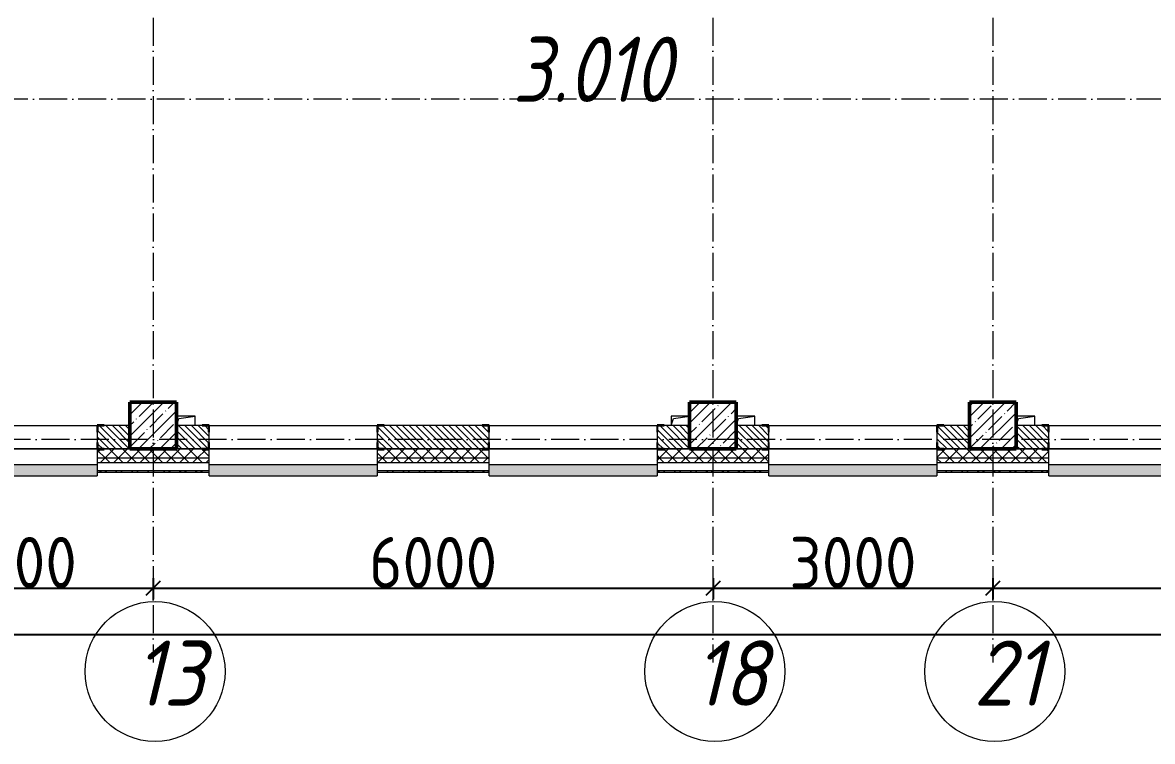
# Model space of a CAD drawing. Header units: millimetres. Extents: x -12989 to 629078, y -109036 to 555275.
# Drawn here: x 543060 to 555170, y -38472 to -30762 of the extents above; entities that cross this region are included whole.
import ezdxf

# ---------------------------------------------------------------- set-up
doc = ezdxf.new("R2010")
doc.units = ezdxf.units.MM
doc.linetypes.add('50_200_ШТРИХ_1Т_ш5_п1_п1_', pattern=[700, 500, -100, 0, -100])
for name, color, linetype, lineweight in [('A-____-____-DIMS', 7, 'Continuous', 9), ('A-GENM-____-MCUT', 7, 'Continuous', 25), ('A-GENM-____-OTLN', 7, 'Continuous', 9), ('A-GENM-____-OTLN-1', 7, 'Continuous', 25), ('A-GLAZ-____-OTLN', 7, 'Continuous', 9), ('A-WALL-____-MCUT', 7, 'Continuous', 13), ('A-WALL-____-MCUT-1', 7, 'Continuous', 9), ('A-WALL-____-OTLN', 7, 'Continuous', 9), ('A-WALL-____-PATT-1', 7, 'Continuous', 9), ('A-WALL-FNSH-MCUT-1', 7, 'Continuous', 9), ('S-COLS-____-MCUT', 7, 'Continuous', 50), ('S-COLS-____-OTLN', 7, 'Continuous', 9), ('S-GRID-____-IDEN', 7, 'Continuous', 9), ('S-GRID-____-OTLN-1', 7, '50_200_ШТРИХ_1Т_ш5_п1_п1_', 9), ('Марки помещений', 7, 'Continuous', 9)]:
    doc.layers.add(name, color=color, linetype=linetype, lineweight=lineweight)
doc.layers.add('A-GLAZ-____-OTLN-1', color=7, linetype='Continuous', lineweight=9, true_color=0xc0c0c0)
doc.styles.add('ISOCPEUR_I_2', font='isocpeui.ttf', dxfattribs={"width": 0.85, "height": 2.3})
doc.styles.add('ISOCPEUR_I_9', font='isocpeui.ttf', dxfattribs={"width": 0.9, "height": 250})
doc.styles.add('СПДС', font='isocpeur.ttf', dxfattribs={"width": 0.9})
doc.dimstyles.new('ISO-2_5_0_9К_БОЛЬШОЙ_ОСИ', dxfattribs={"dimscale": 304.8, "dimtxt": 248.995294, "dimasz": 0.492126, "dimexe": 0.393701, "dimexo": 0, "dimgap": 0, "dimtad": 1, "dimdec": 0, "dimzin": 0, "dimdsep": 46, "dimtxsty": 'ISOCPEUR_I_9', "dimblk1": 'OBLIQUE', "dimblk2": 'OBLIQUE', "dimsah": 1, "dimcen": 0.09, "dimdle": 0.393701, "dimazin": 0, "dimtfac": 1, "dimtdec": 4, "dimtix": 1, "dimtmove": 0, "dimatfit": 3, "dimfxl": 1, "dimtvp": 1, "dimtolj": 1, "dimtzin": 0, "dimarcsym": 2})
pattern_1 = [(45, (523510.01, -90515.61), (-70.71068, 70.71068), []), (135, (523510.01, -90515.61), (-70.71068, -70.71068), [])]
pattern_2 = [(135, (523510.01, -90515.614), (-35.35534, -35.35534), [])]

# ---------------------------------------------------------------- blocks, each defined once
blk = doc.blocks.new('BSC_Колонна _Прямоугольная - 500х500-25642906-АР1_План отверстий 3 этажа в осях 1-64_Ю-ЯЯ')
at = {"layer": 'S-COLS-____-OTLN'}
h = blk.add_hatch(dxfattribs=at)
h.set_pattern_fill('FP_19', color=256, style=0, pattern_type=2)
h.set_pattern_definition([(45, (-26950, -55431.04), (-114.04925, 114.04925), []), (45, (-26835.95, -55431.04), (-114.04925, 114.04925), [201.613, -40.323, 3.353, -36.97])])
h.paths.add_polyline_path([(-250, -250), (250, -250), (250, 250), (-250, 250), (-250, 178)], flags=0)
at = {"layer": 'S-COLS-____-MCUT'}
for p, q in [((250, 250), (-250, 250)), ((-250, 250), (-250, -250)), ((250, -250), (250, 250)), ((-250, -250), (250, -250))]:
    blk.add_line(p, q, dxfattribs=at)
blk = doc.blocks.new('BSC_Колонна _Прямоугольная - 500х500-V48-АР1_План отверстий 3 этажа в осях 1-64_Ю-ЯЯ')
at = {"layer": 'S-COLS-____-OTLN'}
h = blk.add_hatch(dxfattribs=at)
h.set_pattern_fill('FP_56', color=256, style=0, pattern_type=2)
h.set_pattern_definition([(45, (-29950, -55431.04), (-114.04925, 114.04925), []), (45, (-29835.95, -55431.04), (-114.04925, 114.04925), [201.613, -40.323, 3.353, -36.97])])
h.paths.add_polyline_path([(-250, -250), (250, -250), (250, 250), (-250, 250)], flags=0)
at = {"layer": 'S-COLS-____-MCUT'}
for p, q in [((250, 250), (-250, 250)), ((-250, 250), (-250, -250)), ((250, -250), (250, 250)), ((-250, -250), (250, -250))]:
    blk.add_line(p, q, dxfattribs=at)
blk = doc.blocks.new('BSC_Колонна _Прямоугольная - 500х500-V50-АР1_План отверстий 3 этажа в осях 1-64_Ю-ЯЯ')
at = {"layer": 'S-COLS-____-OTLN'}
h = blk.add_hatch(dxfattribs=at)
h.set_pattern_fill('FP_58', color=256, style=0, pattern_type=2)
h.set_pattern_definition([(45, (-20950, -55431.04), (-114.04925, 114.04925), []), (45, (-20835.95, -55431.04), (-114.04925, 114.04925), [201.613, -40.323, 3.353, -36.97])])
h.paths.add_polyline_path([(-250, -250), (250, -250), (250, 250), (-250, 250)], flags=0)
at = {"layer": 'S-COLS-____-MCUT'}
for p, q in [((250, 250), (-250, 250)), ((-250, 250), (-250, -250)), ((250, -250), (250, 250)), ((-250, -250), (250, -250))]:
    blk.add_line(p, q, dxfattribs=at)
blk = doc.blocks.new('Фахверк_СКБ_Уголок - 250_2700-27497298-АР1_План отверстий 3 этажа в осях 1-64_Ю-ЯЯ')
at = {"layer": 'A-GENM-____-MCUT'}
for p, q in [((200, 181), (125, 181)), ((125, 181), (125, 106)), ((131, 106), (131, 175)), ((131, 175), (200, 175)), ((200, 175), (200, 181)), ((125, 106), (131, 106)), ((131, -6), (125, -6)), ((125, -6), (125, -81)), ((125, -81), (200, -81)), ((131, -75), (131, -6)), ((200, -75), (131, -75)), ((200, -81), (200, -75))]:
    blk.add_line(p, q, dxfattribs=at)
blk = doc.blocks.new('AR_Отверстие прямоугольное _в плите_ - AR_Отверстие прямоугольное _в плите_-V178-АР1_План отверстий 3 этажа в осях 1-64_Ю-ЯЯ')
at = {"layer": 'A-GENM-____-OTLN'}
for p, q in [((100, 50), (-100, 50)), ((-100, -50), (-75, 25)), ((-75, 25), (100, 50)), ((100, -50), (100, 50))]:
    blk.add_line(p, q, dxfattribs=at)
blk = doc.blocks.new('AR_Отверстие прямоугольное _в плите_ - AR_Отверстие прямоугольное _в плите_-V185-АР1_План отверстий 3 этажа в осях 1-64_Ю-ЯЯ')
at = {"layer": 'A-GENM-____-OTLN'}
for p, q in [((100, 50), (-100, 50)), ((-100, 50), (-100, -50)), ((-100, -50), (-75, 25)), ((-75, 25), (100, 50))]:
    blk.add_line(p, q, dxfattribs=at)
blk = doc.blocks.new('Отлив_СКБ - Отлив витража_120_НВФ-31885687-АР1_План отверстий 3 этажа в осях 1-64_Ю-ЯЯ')
at = {"layer": 'A-GLAZ-____-OTLN-1'}
for points in [[(0, -2), (1800, -2), (1800, 0), (0, 0)], [(945, -120), (1800, -120), (1800, -2), (0, -2), (0, -120), (878, -120)]]:
    blk.add_hatch(color=256, dxfattribs=at).paths.add_polyline_path(points, flags=0)
at = {"layer": 'A-GLAZ-____-OTLN'}
for p, q in [((0, 0), (1800, 0)), ((1800, -2), (0, -2)), ((0, -120), (0, -83)), ((0, -120), (1800, -120)), ((1800, -83), (1800, -120))]:
    blk.add_line(p, q, dxfattribs=at)
blk = doc.blocks.new('Ось сетки - Круг_Ø6_00__ISO-2_5_0_9K_-25732049-АР1_План отверстий 3 этажа в осях 1-64_Ю-ЯЯ')
at = {"layer": 'S-GRID-____-IDEN'}
blk.add_circle((0, 0), 3, dxfattribs=at)
blk = doc.blocks.new('_Oblique')
at = {"color": 0, "linetype": 'ByBlock', "lineweight": -2}
blk.add_line((-0.5, -0.5), (0.5, 0.5), dxfattribs=at)
blk = doc.blocks.new('*D2963')
at = {"layer": 'A-____-____-DIMS', "color": 0, "lineweight": -2, "transparency": 16777216}
for p, q in [((301601, -33175), (304841, -33175)), ((301721, -33069), (301721, -33295)), ((304721, -33069), (304721, -33295))]:
    blk.add_line(p, q, dxfattribs=at)
at = {"layer": 'Defpoints', "color": 0, "transparency": 16777216}
for p in [(301721, -33069), (304721, -33069), (304721, -33175)]:
    blk.add_point(p, dxfattribs=at)
at = {"layer": 'A-____-____-DIMS', "color": 0, "lineweight": -2, "transparency": 16777216, "xscale": 150, "yscale": 150, "zscale": 150, "rotation": 180}
blk.add_blockref('_Oblique', (301721, -33175), dxfattribs=at)
at = {"layer": 'A-____-____-DIMS', "color": 0, "lineweight": -2, "transparency": 16777216, "xscale": 150, "yscale": 150, "zscale": 150}
blk.add_blockref('_Oblique', (304721, -33175), dxfattribs=at)
at = {"layer": 'A-____-____-DIMS', "color": 0, "transparency": 16777216, "insert": (303221, -32901), "char_height": 548.6, "attachment_point": 5, "style": 'СПДС'}
blk.add_mtext('\\A1;3000', dxfattribs=at)
blk = doc.blocks.new('*D2964')
at = {"layer": 'A-____-____-DIMS', "color": 0, "lineweight": -2, "transparency": 16777216}
for p, q in [((304601, -33175), (310841, -33175)), ((304721, -33069), (304721, -33295)), ((310721, -33069), (310721, -33295))]:
    blk.add_line(p, q, dxfattribs=at)
at = {"layer": 'Defpoints', "color": 0, "transparency": 16777216}
for p in [(304721, -33069), (310721, -33069), (310721, -33175)]:
    blk.add_point(p, dxfattribs=at)
at = {"layer": 'A-____-____-DIMS', "color": 0, "lineweight": -2, "transparency": 16777216, "xscale": 150, "yscale": 150, "zscale": 150, "rotation": 180}
blk.add_blockref('_Oblique', (304721, -33175), dxfattribs=at)
at = {"layer": 'A-____-____-DIMS', "color": 0, "lineweight": -2, "transparency": 16777216, "xscale": 150, "yscale": 150, "zscale": 150}
blk.add_blockref('_Oblique', (310721, -33175), dxfattribs=at)
at = {"layer": 'A-____-____-DIMS', "color": 0, "transparency": 16777216, "insert": (307721, -32901), "char_height": 548.6, "attachment_point": 5, "style": 'СПДС'}
blk.add_mtext('\\A1;6000', dxfattribs=at)
blk = doc.blocks.new('*D2965')
at = {"layer": 'A-____-____-DIMS', "color": 0, "lineweight": -2, "transparency": 16777216}
for p, q in [((310601, -33175), (313841, -33175)), ((310721, -33069), (310721, -33295)), ((313721, -33069), (313721, -33295))]:
    blk.add_line(p, q, dxfattribs=at)
at = {"layer": 'Defpoints', "color": 0, "transparency": 16777216}
for p in [(310721, -33069), (313721, -33069), (313721, -33175)]:
    blk.add_point(p, dxfattribs=at)
at = {"layer": 'A-____-____-DIMS', "color": 0, "lineweight": -2, "transparency": 16777216, "xscale": 150, "yscale": 150, "zscale": 150, "rotation": 180}
blk.add_blockref('_Oblique', (310721, -33175), dxfattribs=at)
at = {"layer": 'A-____-____-DIMS', "color": 0, "lineweight": -2, "transparency": 16777216, "xscale": 150, "yscale": 150, "zscale": 150}
blk.add_blockref('_Oblique', (313721, -33175), dxfattribs=at)
at = {"layer": 'A-____-____-DIMS', "color": 0, "transparency": 16777216, "insert": (312221, -32901), "char_height": 548.6, "attachment_point": 5, "style": 'СПДС'}
blk.add_mtext('\\A1;3000', dxfattribs=at)
blk = doc.blocks.new('*D2966')
at = {"layer": 'A-____-____-DIMS', "color": 0, "lineweight": -2, "transparency": 16777216}
for p, q in [((313601, -33175), (319841, -33175)), ((313721, -33069), (313721, -33295)), ((319721, -33069), (319721, -33295))]:
    blk.add_line(p, q, dxfattribs=at)
at = {"layer": 'Defpoints', "color": 0, "transparency": 16777216}
for p in [(313721, -33069), (319721, -33069), (319721, -33175)]:
    blk.add_point(p, dxfattribs=at)
at = {"layer": 'A-____-____-DIMS', "color": 0, "lineweight": -2, "transparency": 16777216, "xscale": 150, "yscale": 150, "zscale": 150, "rotation": 180}
blk.add_blockref('_Oblique', (313721, -33175), dxfattribs=at)
at = {"layer": 'A-____-____-DIMS', "color": 0, "lineweight": -2, "transparency": 16777216, "xscale": 150, "yscale": 150, "zscale": 150}
blk.add_blockref('_Oblique', (319721, -33175), dxfattribs=at)
at = {"layer": 'A-____-____-DIMS', "color": 0, "transparency": 16777216, "insert": (316721, -32901), "char_height": 548.6, "attachment_point": 5, "style": 'СПДС'}
blk.add_mtext('\\A1;6000', dxfattribs=at)
blk = doc.blocks.new('*D2979')
at = {"layer": 'A-____-____-DIMS', "color": 0, "lineweight": -2, "transparency": 16777216}
for p, q in [((281421, -33566), (281421, -33792)), ((354821, -33566), (354821, -33792)), ((281301, -33672), (354941, -33672))]:
    blk.add_line(p, q, dxfattribs=at)
at = {"layer": 'Defpoints', "color": 0, "transparency": 16777216}
for p in [(281421, -33566), (354821, -33566), (354821, -33672)]:
    blk.add_point(p, dxfattribs=at)
at = {"layer": 'A-____-____-DIMS', "color": 0, "lineweight": -2, "transparency": 16777216, "xscale": 150, "yscale": 150, "zscale": 150, "rotation": 180}
blk.add_blockref('_Oblique', (281421, -33672), dxfattribs=at)
at = {"layer": 'A-____-____-DIMS', "color": 0, "lineweight": -2, "transparency": 16777216, "xscale": 150, "yscale": 150, "zscale": 150}
blk.add_blockref('_Oblique', (354821, -33672), dxfattribs=at)
at = {"layer": 'A-____-____-DIMS', "color": 0, "transparency": 16777216, "insert": (318121, -33397), "char_height": 548.6, "attachment_point": 5, "style": 'СПДС'}
blk.add_mtext('\\A1;73400', dxfattribs=at)
blk = doc.blocks.new('3эт')
at = {"layer": 'S-GRID-____-OTLN-1', "color": 251, "ltscale": 0.6, "true_color": 0x636466}
for p, q in [((304720.7, 4029.4), (304720.7, -33971.9)), ((310720.7, 4029.4), (310720.7, -33971.9)), ((313720.7, 4029.4), (313720.7, -33971.9)), ((359250.7, -27932.4), (279101.9, -27932.4)), ((387845.1, -31582.4), (279101.9, -31582.4))]:
    blk.add_line(p, q, dxfattribs=at)
at = {"layer": 'S-GRID-____-IDEN', "xscale": 250, "yscale": 250, "zscale": 99.99999999999993, "rotation": 180}
for p in [(304740.6, -34069.4), (310740.6, -34069.4), (313740.6, -34069.4)]:
    blk.add_blockref('Ось сетки - Круг_Ø6_00__ISO-2_5_0_9K_-25732049-АР1_План отверстий 3 этажа в осях 1-64_Ю-ЯЯ', p, dxfattribs=at)
at = {"layer": 'S-GRID-____-IDEN', "char_height": 700, "width": 346.329, "attachment_point": 1, "style": 'ISOCPEUR_I_9'}
for s, insert in [('13', (304513, -33737)), ('18', (310513, -33737)), ('21', (313513, -33737))]:
    blk.add_mtext(s, dxfattribs=dict(at, insert=insert))
at = {"layer": 'A-____-____-DIMS'}
for base, p1, p2, override, picture, middle in [((304720.7, -33175), (301720.7, -33068.9), (304720.7, -33068.9), {"dimtxt": 1.8, "dimpost": '<>', "dimtxsty": 'СПДС', "dimfxl": 3000}, '*D2963', (303220.7, -32900.7)), ((310720.7, -33175), (304720.7, -33068.9), (310720.7, -33068.9), {"dimtxt": 1.8, "dimpost": '<>', "dimtxsty": 'СПДС', "dimfxl": 6000}, '*D2964', (307720.7, -32900.7)), ((313720.7, -33175), (310720.7, -33068.9), (313720.7, -33068.9), {"dimtxt": 1.8, "dimpost": '<>', "dimtxsty": 'СПДС', "dimfxl": 3000}, '*D2965', (312220.7, -32900.7)), ((319720.7, -33175), (313720.7, -33068.9), (319720.7, -33068.9), {"dimtxt": 1.8, "dimpost": '<>', "dimtxsty": 'СПДС', "dimfxl": 6000}, '*D2966', (316720.7, -32900.7)), ((354820.7, -33671.8), (281420.7, -33565.7), (354820.7, -33565.7), {"dimtxt": 1.8, "dimpost": '<>', "dimtxsty": 'СПДС', "dimfxl": 73400}, '*D2979', (318120.7, -33397.5))]:
    dim = blk.add_linear_dim(base=base, p1=p1, p2=p2, dimstyle='ISO-2_5_0_9К_БОЛЬШОЙ_ОСИ', override=override, dxfattribs=at)
    dim.commit()
    dim.dimension.update_dxf_attribs({"geometry": picture, "text_midpoint": middle})

msp = doc.modelspace()

# ---------------------------------------------------------------- hatches: boundary and pattern name
at = {"layer": 'A-WALL-____-PATT-1'}
h = msp.add_hatch(dxfattribs=at)
h.set_pattern_fill('FP_9', color=256, style=0, pattern_type=2)
h.set_pattern_definition(pattern_2)
h.paths.add_polyline_path([(543866.0077, -35334.5723), (544210.0077, -35334.5723), (544210.0077, -35084.5723), (543866.0077, -35084.5723), (543866.0077, -35153.5723), (543860.0077, -35153.5723), (543860.0077, -35265.5723), (543866.0077, -35265.5723)], flags=0)
h.paths.add_polyline_path([(541804.0077, -35334.5723), (542054.0077, -35334.5723), (542054.3567, -35265.5723), (542060.0077, -35265.5723), (542060.0077, -35153.5723), (542054.0077, -35153.5723), (542054.0077, -35084.5723), (541710.0077, -35084.5723), (541710.0077, -35334.5723)], flags=0)
h = msp.add_hatch(dxfattribs=at)
h.set_pattern_fill('FP_9', color=256, style=0, pattern_type=2)
h.set_pattern_definition(pattern_2)
h.paths.add_polyline_path([(550210.0077, -35334.5723), (550210.0077, -35084.5723), (549866.0077, -35084.5723), (549866.0077, -35153.5723), (549860.0077, -35153.5723), (549860.0077, -35265.5723), (549866.0077, -35265.5723), (549866.0077, -35334.5723), (550007.946, -35334.5723)], flags=0)
h.paths.add_polyline_path([(546935.0077, -35334.5723), (548054.0077, -35334.5723), (548054.0077, -35265.5723), (548060.0077, -35265.5723), (548060.0077, -35153.5723), (548054.0077, -35153.5723), (548054.0077, -35084.5723), (546866.0077, -35084.5723), (546866.0077, -35153.5723), (546860.0077, -35153.5723), (546860.0077, -35265.5723), (546866.0077, -35265.5723), (546866.0077, -35334.5723)], flags=0)
h.paths.add_polyline_path([(544985.0077, -35334.5723), (545054.0077, -35334.5723), (545054.0077, -35265.5723), (545060.0077, -35265.5723), (545060.0077, -35153.5723), (545054.0077, -35153.5723), (545054.0077, -35084.5723), (544710.0077, -35084.5723), (544710.0077, -35334.5723), (544804.0077, -35334.5723)], flags=0)
h = msp.add_hatch(dxfattribs=at)
h.set_pattern_fill('FP_9', color=256, style=0, pattern_type=2)
h.set_pattern_definition(pattern_2)
h.paths.add_polyline_path([(552866.0077, -35334.5723), (553210.0077, -35334.5723), (553210.0077, -35084.5723), (552866.0077, -35084.5723), (552866.0077, -35153.5723), (552860.0077, -35153.5723), (552860.0077, -35265.5723), (552866.0077, -35265.5723)], flags=0)
h.paths.add_polyline_path([(551054.0077, -35334.5723), (551054.0077, -35265.5723), (551060.0077, -35265.5723), (551060.0077, -35153.5723), (551054.0077, -35153.5723), (551054.0077, -35084.5723), (550710.0077, -35084.5723), (550710.0077, -35334.5723), (550985.0077, -35334.5723)], flags=0)
h = msp.add_hatch(dxfattribs=at)
h.set_pattern_fill('FP_9', color=256, style=0, pattern_type=2)
h.set_pattern_definition(pattern_2)
h.paths.add_polyline_path([(557054.0077, -35334.5723), (557054.0077, -35265.5723), (557060.0077, -35265.5723), (557060.0077, -35153.5723), (557054.0077, -35153.5723), (557054.0077, -35084.5723), (555866.0077, -35084.5723), (555866.0077, -35153.5723), (555860.0077, -35153.5723), (555860.0077, -35265.5723), (555866.0077, -35265.5723), (555866.0077, -35334.5723), (556985.0077, -35334.5723)], flags=0)
h.paths.add_polyline_path([(558866.0077, -35334.5723), (559210.0077, -35334.5723), (559210.0077, -35084.5723), (558866.0077, -35084.5723), (558866.0077, -35153.5723), (558860.0077, -35153.5723), (558860.0077, -35265.5723), (558866.0077, -35265.5723)], flags=0)
h.paths.add_polyline_path([(553985.0077, -35334.5723), (554054.0077, -35334.5723), (554054.0077, -35265.5723), (554060.0077, -35265.5723), (554060.0077, -35153.5723), (554054.0077, -35153.5723), (554054.0077, -35084.5723), (553710.0077, -35084.5723), (553710.0077, -35334.5723)], flags=0)
h = msp.add_hatch(dxfattribs=at)
h.set_pattern_fill('FP_4', color=256, style=0, pattern_type=2)
h.set_pattern_definition(pattern_1)
h.paths.add_polyline_path([(597729.4818, -35434.5723), (597810.0077, -35434.5723), (597810.0077, -35334.5723), (591460.0077, -35334.5723), (591460.0077, -35434.5723), (594194.5532, -35434.5723)], flags=0)
h.paths.add_polyline_path([(587124.6961, -35434.5723), (587510.0077, -35434.5723), (587510.0077, -35340.5723), (587435.0077, -35340.5723), (587435.0077, -35334.5723), (586485.0077, -35334.5723), (586485.0077, -35340.5723), (586410.0077, -35340.5723), (586410.0077, -35434.5723), (586760.0077, -35434.5723)], flags=0)
h.paths.add_polyline_path([(588892.1604, -35434.5723), (590460.0077, -35434.5723), (590460.0077, -35334.5723), (588585.0077, -35334.5723), (588585.0077, -35340.5723), (588510.0077, -35340.5723), (588510.0077, -35434.5723)], flags=0)
h.paths.add_polyline_path([(583485.0077, -35434.5723), (584610.0077, -35434.5723), (584610.0077, -35340.5723), (584535.0077, -35340.5723), (584535.0077, -35334.5723), (583485.0077, -35334.5723), (583485.0077, -35340.5723), (583410.0077, -35340.5723), (583410.0077, -35434.5723), (583416.0077, -35434.5723)], flags=0)
h.paths.add_polyline_path([(581610.0077, -35434.5723), (581610.0077, -35340.5723), (581535.0077, -35340.5723), (581535.0077, -35334.5723), (580485.0077, -35334.5723), (580485.0077, -35340.5723), (580410.0077, -35340.5723), (580410.0077, -35434.5723), (580938.5711, -35434.5723)], flags=0)
h.paths.add_polyline_path([(577485.0077, -35434.5723), (578610.0077, -35434.5723), (578610.0077, -35340.5723), (578535.0077, -35340.5723), (578535.0077, -35334.5723), (577485.0077, -35334.5723), (577485.0077, -35340.5723), (577410.0077, -35340.5723), (577410.0077, -35434.5723)], flags=0)
h.paths.add_polyline_path([(575535.0077, -35434.5723), (575610.0077, -35434.5723), (575610.0077, -35340.5723), (575535.0077, -35340.5723), (575535.0077, -35334.5723), (574485.0077, -35334.5723), (574485.0077, -35340.5723), (574410.0077, -35340.5723), (574410.0077, -35434.5723), (574752.4461, -35434.5723)], flags=0)
h.paths.add_polyline_path([(571760.0077, -35434.5723), (572610.0077, -35434.5723), (572610.0077, -35340.5723), (572535.0077, -35340.5723), (572535.0077, -35334.5723), (571485.0077, -35334.5723), (571485.0077, -35340.5723), (571410.0077, -35340.5723), (571410.0077, -35434.5723), (571485.0077, -35434.5723)], flags=0)
h.paths.add_polyline_path([(569450.0532, -35434.5723), (569610.0077, -35434.5723), (569610.0077, -35340.5723), (569535.0077, -35340.5723), (569535.0077, -35334.5723), (567935.0077, -35334.5723), (567935.0077, -35340.5723), (567860.0077, -35340.5723), (567860.0077, -35434.5723), (568566.3211, -35434.5723)], flags=0)
h.paths.add_polyline_path([(565915.1246, -35434.5723), (566060.0077, -35434.5723), (566060.0077, -35340.5723), (565985.0077, -35340.5723), (565985.0077, -35334.5723), (564935.0077, -35334.5723), (564935.0077, -35340.5723), (564860.0077, -35340.5723), (564860.0077, -35434.5723)], flags=0)
h.paths.add_polyline_path([(563060.0077, -35434.5723), (563060.0077, -35340.5723), (562985.0077, -35340.5723), (562985.0077, -35334.5723), (561935.0077, -35334.5723), (561935.0077, -35340.5723), (561860.0077, -35340.5723), (561860.0077, -35434.5723), (562380.1961, -35434.5723)], flags=0)
h.paths.add_polyline_path([(559728.9996, -35434.5723), (560060.0077, -35434.5723), (560060.0077, -35340.5723), (559985.0077, -35340.5723), (559985.0077, -35334.5723), (558935.0077, -35334.5723), (558935.0077, -35340.5723), (558860.0077, -35340.5723), (558860.0077, -35434.5723), (559287.1336, -35434.5723)], flags=0)
h.paths.add_polyline_path([(555935.0077, -35434.5723), (557060.0077, -35434.5723), (557060.0077, -35340.5723), (556985.0077, -35340.5723), (556985.0077, -35334.5723), (555935.0077, -35334.5723), (555935.0077, -35340.5723), (555860.0077, -35340.5723), (555860.0077, -35434.5723), (555866.0077, -35434.5723)], flags=0)
h.paths.add_polyline_path([(552860.0077, -35434.5723), (554060.0077, -35434.5723), (554060.0077, -35340.5723), (553985.0077, -35340.5723), (553985.0077, -35334.5723), (552935.0077, -35334.5723), (552935.0077, -35340.5723), (552860.0077, -35340.5723)], flags=0)
h.paths.add_polyline_path([(551060.0077, -35434.5723), (551060.0077, -35340.5723), (550985.0077, -35340.5723), (550985.0077, -35334.5723), (549935.0077, -35334.5723), (549935.0077, -35340.5723), (549860.0077, -35340.5723), (549860.0077, -35434.5723), (550891.6782, -35434.5723)], flags=0)
h.paths.add_polyline_path([(546935.0077, -35434.5723), (548060.0077, -35434.5723), (548060.0077, -35340.5723), (547985.0077, -35340.5723), (547985.0077, -35334.5723), (546935.0077, -35334.5723), (546935.0077, -35340.5723), (546860.0077, -35340.5723), (546860.0077, -35434.5723), (546866.0077, -35434.5723)], flags=0)
h.paths.add_polyline_path([(545060.0077, -35434.5723), (545060.0077, -35340.5723), (544985.0077, -35340.5723), (544985.0077, -35334.5723), (543935.0077, -35334.5723), (543935.0077, -35340.5723), (543860.0077, -35340.5723), (543860.0077, -35434.5723), (544985.0077, -35434.5723)], flags=0)
h.paths.add_polyline_path([(541710.0077, -35434.5723), (542060.0077, -35434.5723), (542060.0077, -35340.5723), (541985.0077, -35340.5723), (541985.0077, -35334.5723), (540935.0077, -35334.5723), (540935.0077, -35340.5723), (540860.0077, -35340.5723), (540860.0077, -35434.5723), (541210.0077, -35434.5723)], flags=0)
h.paths.add_polyline_path([(539860.0077, -35434.5723), (539860.0077, -35340.5723), (539785.0077, -35340.5723), (539785.0077, -35334.5723), (530060.0077, -35334.5723), (530060.0077, -35434.5723), (539403.1603, -35434.5723)], flags=0)
h.paths.add_polyline_path([(529060.0077, -35434.5723), (529060.0077, -35334.5723), (521060.0077, -35334.5723), (521060.0077, -35434.5723), (527030.9103, -35434.5723)], flags=0)
h = msp.add_hatch(dxfattribs=at)
h.set_pattern_fill('FP_4', color=256, style=0, pattern_type=2)
h.set_pattern_definition(pattern_1)
h.paths.add_polyline_path([(597810.0077, -35484.5723), (597810.0077, -35434.5723), (591460.0077, -35434.5723), (591460.0077, -35484.5723), (597729.4818, -35484.5723)], flags=0)
h.paths.add_polyline_path([(590460.0077, -35484.5723), (590460.0077, -35434.5723), (588510.0077, -35434.5723), (588510.0077, -35484.5723), (588892.1604, -35484.5723)], flags=0)
h.paths.add_polyline_path([(584610.0077, -35484.5723), (584610.0077, -35434.5723), (583410.0077, -35434.5723), (583410.0077, -35484.5723), (583589.7675, -35484.5723)], flags=0)
h.paths.add_polyline_path([(587124.6961, -35484.5723), (587510.0077, -35484.5723), (587510.0077, -35434.5723), (586410.0077, -35434.5723), (586410.0077, -35484.5723)], flags=0)
h.paths.add_polyline_path([(580938.5711, -35484.5723), (581610.0077, -35484.5723), (581610.0077, -35434.5723), (580410.0077, -35434.5723), (580410.0077, -35484.5723)], flags=0)
h.paths.add_polyline_path([(578610.0077, -35484.5723), (578610.0077, -35434.5723), (577410.0077, -35434.5723), (577410.0077, -35484.5723), (578287.3746, -35484.5723)], flags=0)
h.paths.add_polyline_path([(575610.0077, -35484.5723), (575610.0077, -35434.5723), (574410.0077, -35434.5723), (574410.0077, -35484.5723), (574752.4461, -35484.5723)], flags=0)
h.paths.add_polyline_path([(572610.0077, -35484.5723), (572610.0077, -35434.5723), (571410.0077, -35434.5723), (571410.0077, -35484.5723), (572101.2496, -35484.5723)], flags=0)
h.paths.add_polyline_path([(569610.0077, -35484.5723), (569610.0077, -35434.5723), (567860.0077, -35434.5723), (567860.0077, -35484.5723), (569450.0532, -35484.5723)], flags=0)
h.paths.add_polyline_path([(566060.0077, -35484.5723), (566060.0077, -35434.5723), (564860.0077, -35434.5723), (564860.0077, -35484.5723), (565915.1246, -35484.5723)], flags=0)
h.paths.add_polyline_path([(563060.0077, -35484.5723), (563060.0077, -35434.5723), (561860.0077, -35434.5723), (561860.0077, -35484.5723), (562380.1961, -35484.5723)], flags=0)
h.paths.add_polyline_path([(560060.0077, -35484.5723), (560060.0077, -35434.5723), (558860.0077, -35434.5723), (558860.0077, -35484.5723), (559728.9996, -35484.5723)], flags=0)
h.paths.add_polyline_path([(555860.0077, -35484.5723), (557060.0077, -35484.5723), (557060.0077, -35434.5723), (555860.0077, -35434.5723)], flags=0)
h.paths.add_polyline_path([(553542.8746, -35484.5723), (554060.0077, -35484.5723), (554060.0077, -35434.5723), (552860.0077, -35434.5723), (552860.0077, -35484.5723)], flags=0)
h.paths.add_polyline_path([(550891.6782, -35484.5723), (551060.0077, -35484.5723), (551060.0077, -35434.5723), (549860.0077, -35434.5723), (549860.0077, -35484.5723), (550007.946, -35484.5723)], flags=0)
h.paths.add_polyline_path([(548060.0077, -35484.5723), (548060.0077, -35434.5723), (546860.0077, -35434.5723), (546860.0077, -35484.5723), (547356.7496, -35484.5723)], flags=0)
h.paths.add_polyline_path([(544705.5532, -35484.5723), (545060.0077, -35484.5723), (545060.0077, -35434.5723), (543860.0077, -35434.5723), (543860.0077, -35484.5723)], flags=0)
h.paths.add_polyline_path([(542054.3567, -35484.5723), (542060.0077, -35484.5723), (542060.0077, -35434.5723), (540860.0077, -35434.5723), (540860.0077, -35484.5723), (541170.6246, -35484.5723)], flags=0)
h.paths.add_polyline_path([(539403.1603, -35484.5723), (539860.0077, -35484.5723), (539860.0077, -35434.5723), (530060.0077, -35434.5723), (530060.0077, -35484.5723), (537635.696, -35484.5723)], flags=0)
h.paths.add_polyline_path([(529060.0077, -35484.5723), (529060.0077, -35434.5723), (520960.0077, -35434.5723), (520960.0077, -35484.5723), (527030.9103, -35484.5723)], flags=0)
h = msp.add_hatch(dxfattribs=at)
h.set_pattern_fill('FP_6', color=256, style=0, pattern_type=2)
h.set_pattern_definition([(45, (523510.01, -90515.61), (-85.53659, 85.53659), []), (45, (523567.03, -90515.61), (-85.53659, 85.53659), [])])
h.paths.add_polyline_path([(568566.3211, -35584.5723), (568725.0077, -35584.5723), (568725.0077, -35564.5723), (567860.0077, -35564.5723), (567860.0077, -35584.5723)], flags=0)
h.paths.add_polyline_path([(566060.0077, -35584.5723), (566060.0077, -35564.5723), (564860.0077, -35564.5723), (564860.0077, -35584.5723), (565915.1246, -35584.5723)], flags=0)
h.paths.add_polyline_path([(563060.0077, -35584.5723), (563060.0077, -35564.5723), (561860.0077, -35564.5723), (561860.0077, -35584.5723), (562380.1961, -35584.5723)], flags=0)
h.paths.add_polyline_path([(560060.0077, -35584.5723), (560060.0077, -35564.5723), (558860.0077, -35564.5723), (558860.0077, -35584.5723), (559728.9996, -35584.5723)], flags=0)
h.paths.add_polyline_path([(557060.0077, -35584.5723), (557060.0077, -35564.5723), (555860.0077, -35564.5723), (555860.0077, -35584.5723), (556194.071, -35584.5723)], flags=0)
h.paths.add_polyline_path([(553542.8746, -35584.5723), (554060.0077, -35584.5723), (554060.0077, -35564.5723), (552860.0077, -35564.5723), (552860.0077, -35584.5723)], flags=0)
h.paths.add_polyline_path([(550891.6782, -35584.5723), (551060.0077, -35584.5723), (551060.0077, -35564.5723), (549860.0077, -35564.5723), (549860.0077, -35584.5723), (550007.946, -35584.5723)], flags=0)
h.paths.add_polyline_path([(546860.0077, -35584.5723), (548060.0077, -35584.5723), (548060.0077, -35564.5723), (546860.0077, -35564.5723)], flags=0)
h.paths.add_polyline_path([(543860.0077, -35584.5723), (545060.0077, -35584.5723), (545060.0077, -35564.5723), (543860.0077, -35564.5723)], flags=0)
h.paths.add_polyline_path([(540860.0077, -35584.5723), (542060.0077, -35584.5723), (542060.0077, -35564.5723), (540860.0077, -35564.5723)], flags=0)
h.paths.add_polyline_path([(539860.0077, -35584.5723), (539860.0077, -35564.5723), (530060.0077, -35564.5723), (530060.0077, -35584.5723), (539403.1603, -35584.5723)], flags=0)
h.paths.add_polyline_path([(529060.0077, -35584.5723), (529060.0077, -35564.5723), (520830.0077, -35564.5723), (520830.0077, -35584.5723), (527030.9103, -35584.5723)], flags=0)

# ---------------------------------------------------------------- linework, layer by layer
at = {"layer": 'A-WALL-____-MCUT'}
for p, q in [((544210.0077, -35084.5723), (543935.0077, -35084.5723)), ((544985.0077, -35084.5723), (544710.0077, -35084.5723)), ((547985.0077, -35084.5723), (546935.0077, -35084.5723)), ((550210.0077, -35084.5723), (549935.0077, -35084.5723)), ((550985.0077, -35084.5723), (550710.0077, -35084.5723)), ((553210.0077, -35084.5723), (552935.0077, -35084.5723)), ((553985.0077, -35084.5723), (553710.0077, -35084.5723)), ((543860.0077, -35153.5723), (543860.0077, -35265.5723)), ((545060.0077, -35265.5723), (545060.0077, -35153.5723)), ((546860.0077, -35153.5723), (546860.0077, -35265.5723)), ((548060.0077, -35265.5723), (548060.0077, -35153.5723)), ((549860.0077, -35153.5723), (549860.0077, -35265.5723)), ((551060.0077, -35265.5723), (551060.0077, -35153.5723)), ((552860.0077, -35153.5723), (552860.0077, -35265.5723)), ((554060.0077, -35265.5723), (554060.0077, -35153.5723)), ((543860.0077, -35340.5723), (543860.0077, -35564.5723)), ((545060.0077, -35564.5723), (545060.0077, -35340.5723)), ((546860.0077, -35340.5723), (546860.0077, -35564.5723)), ((548060.0077, -35564.5723), (548060.0077, -35340.5723)), ((549860.0077, -35340.5723), (549860.0077, -35564.5723)), ((551060.0077, -35564.5723), (551060.0077, -35340.5723)), ((552860.0077, -35340.5723), (552860.0077, -35564.5723)), ((554060.0077, -35564.5723), (554060.0077, -35340.5723)), ((543860.0077, -35564.5723), (545060.0077, -35564.5723)), ((546860.0077, -35564.5723), (548060.0077, -35564.5723)), ((549860.0077, -35564.5723), (551060.0077, -35564.5723)), ((552860.0077, -35564.5723), (554060.0077, -35564.5723))]:
    msp.add_line(p, q, dxfattribs=at)
at = {"layer": 'A-WALL-____-MCUT-1'}
for p, q in [((544210.0077, -35334.5723), (543935.0077, -35334.5723)), ((543935.0077, -35334.5723), (544210.0077, -35334.5723)), ((544985.0077, -35334.5723), (544710.0077, -35334.5723)), ((544710.0077, -35334.5723), (544985.0077, -35334.5723)), ((547985.0077, -35334.5723), (546935.0077, -35334.5723)), ((546935.0077, -35334.5723), (547985.0077, -35334.5723)), ((550210.0077, -35334.5723), (549935.0077, -35334.5723)), ((549935.0077, -35334.5723), (550210.0077, -35334.5723)), ((550985.0077, -35334.5723), (550710.0077, -35334.5723)), ((550710.0077, -35334.5723), (550985.0077, -35334.5723)), ((553210.0077, -35334.5723), (552935.0077, -35334.5723)), ((552935.0077, -35334.5723), (553210.0077, -35334.5723)), ((553985.0077, -35334.5723), (553710.0077, -35334.5723)), ((553710.0077, -35334.5723), (553985.0077, -35334.5723)), ((545060.0077, -35434.5723), (543860.0077, -35434.5723)), ((548060.0077, -35434.5723), (546860.0077, -35434.5723)), ((551060.0077, -35434.5723), (549860.0077, -35434.5723)), ((554060.0077, -35434.5723), (552860.0077, -35434.5723)), ((545060.0077, -35484.5723), (543860.0077, -35484.5723)), ((548060.0077, -35484.5723), (546860.0077, -35484.5723)), ((551060.0077, -35484.5723), (549860.0077, -35484.5723)), ((554060.0077, -35484.5723), (552860.0077, -35484.5723))]:
    msp.add_line(p, q, dxfattribs=at)
at = {"layer": 'A-WALL-____-OTLN'}
for p, q in [((542060.0077, -35084.5723), (543860.0077, -35084.5723)), ((545060.0077, -35084.5723), (546860.0077, -35084.5723)), ((548060.0077, -35084.5723), (549860.0077, -35084.5723)), ((551060.0077, -35084.5723), (552860.0077, -35084.5723)), ((554060.0077, -35084.5723), (555860.0077, -35084.5723)), ((542060.0077, -35334.5723), (543860.0077, -35334.5723)), ((543860.0077, -35334.5723), (542060.0077, -35334.5723)), ((545060.0077, -35334.5723), (546860.0077, -35334.5723)), ((546860.0077, -35334.5723), (545060.0077, -35334.5723)), ((548060.0077, -35334.5723), (549860.0077, -35334.5723)), ((549860.0077, -35334.5723), (548060.0077, -35334.5723)), ((551060.0077, -35334.5723), (552860.0077, -35334.5723)), ((552860.0077, -35334.5723), (551060.0077, -35334.5723)), ((554060.0077, -35334.5723), (555860.0077, -35334.5723)), ((555860.0077, -35334.5723), (554060.0077, -35334.5723))]:
    msp.add_line(p, q, dxfattribs=at)
at = {"layer": 'A-WALL-FNSH-MCUT-1'}
for p, q in [((543860.0077, -35564.5723), (543860.0077, -35584.5723)), ((543860.0077, -35584.5723), (545060.0077, -35584.5723)), ((545060.0077, -35584.5723), (545060.0077, -35564.5723)), ((546860.0077, -35564.5723), (546860.0077, -35584.5723)), ((546860.0077, -35584.5723), (548060.0077, -35584.5723)), ((548060.0077, -35584.5723), (548060.0077, -35564.5723)), ((549860.0077, -35564.5723), (549860.0077, -35584.5723)), ((549860.0077, -35584.5723), (551060.0077, -35584.5723)), ((551060.0077, -35584.5723), (551060.0077, -35564.5723)), ((552860.0077, -35564.5723), (552860.0077, -35584.5723)), ((552860.0077, -35584.5723), (554060.0077, -35584.5723)), ((554060.0077, -35584.5723), (554060.0077, -35564.5723))]:
    msp.add_line(p, q, dxfattribs=at)

# ---------------------------------------------------------------- block references
msp.add_blockref('3эт', (239739.3002, -3652.1582))
at = {"layer": 'A-GENM-____-OTLN'}
for name, p in [('AR_Отверстие прямоугольное _в плите_ - AR_Отверстие прямоугольное _в плите_-V178-АР1_План отверстий 3 этажа в осях 1-64_Ю-ЯЯ', (544810.0077, -35034.5723)), ('AR_Отверстие прямоугольное _в плите_ - AR_Отверстие прямоугольное _в плите_-V185-АР1_План отверстий 3 этажа в осях 1-64_Ю-ЯЯ', (550110.0077, -35034.5723)), ('AR_Отверстие прямоугольное _в плите_ - AR_Отверстие прямоугольное _в плите_-V178-АР1_План отверстий 3 этажа в осях 1-64_Ю-ЯЯ', (550810.0077, -35034.5723)), ('AR_Отверстие прямоугольное _в плите_ - AR_Отверстие прямоугольное _в плите_-V178-АР1_План отверстий 3 этажа в осях 1-64_Ю-ЯЯ', (553810.0077, -35034.5723))]:
    msp.add_blockref(name, p, dxfattribs=at)
at = {"layer": 'A-GENM-____-OTLN-1'}
for p in [(543735.0077, -35259.5723), (546735.0077, -35259.5723), (549735.0077, -35259.5723), (552735.0077, -35259.5723)]:
    msp.add_blockref('Фахверк_СКБ_Уголок - 250_2700-27497298-АР1_План отверстий 3 этажа в осях 1-64_Ю-ЯЯ', p, dxfattribs=at)
at = {"layer": 'A-GENM-____-OTLN-1', "rotation": 180}
for p in [(545185.0077, -35159.5723), (548185.0077, -35159.5723), (551185.0077, -35159.5723), (554185.0077, -35159.5723)]:
    msp.add_blockref('Фахверк_СКБ_Уголок - 250_2700-27497298-АР1_План отверстий 3 этажа в осях 1-64_Ю-ЯЯ', p, dxfattribs=at)
at = {"layer": 'A-GLAZ-____-OTLN'}
for p in [(542060.0077, -35501.5723), (545060.0077, -35501.5723), (548060.0077, -35501.5723), (551060.0077, -35501.5723), (554060.0077, -35501.5723)]:
    msp.add_blockref('Отлив_СКБ - Отлив витража_120_НВФ-31885687-АР1_План отверстий 3 этажа в осях 1-64_Ю-ЯЯ', p, dxfattribs=at)
at = {"layer": 'S-COLS-____-OTLN'}
for name, p in [('BSC_Колонна _Прямоугольная - 500х500-V50-АР1_План отверстий 3 этажа в осях 1-64_Ю-ЯЯ', (544460.0077, -35084.5723)), ('BSC_Колонна _Прямоугольная - 500х500-25642906-АР1_План отверстий 3 этажа в осях 1-64_Ю-ЯЯ', (550460.0077, -35084.5723)), ('BSC_Колонна _Прямоугольная - 500х500-V48-АР1_План отверстий 3 этажа в осях 1-64_Ю-ЯЯ', (553460.0077, -35084.5723))]:
    msp.add_blockref(name, p, dxfattribs=at)

# ---------------------------------------------------------------- texts
at = {"layer": 'Марки помещений', "insert": (548310.9715, -30913.1591), "char_height": 700, "width": 737.5525, "attachment_point": 1, "style": 'ISOCPEUR_I_2'}
msp.add_mtext('3.010', dxfattribs=at)

doc.saveas('drawing.dxf')
